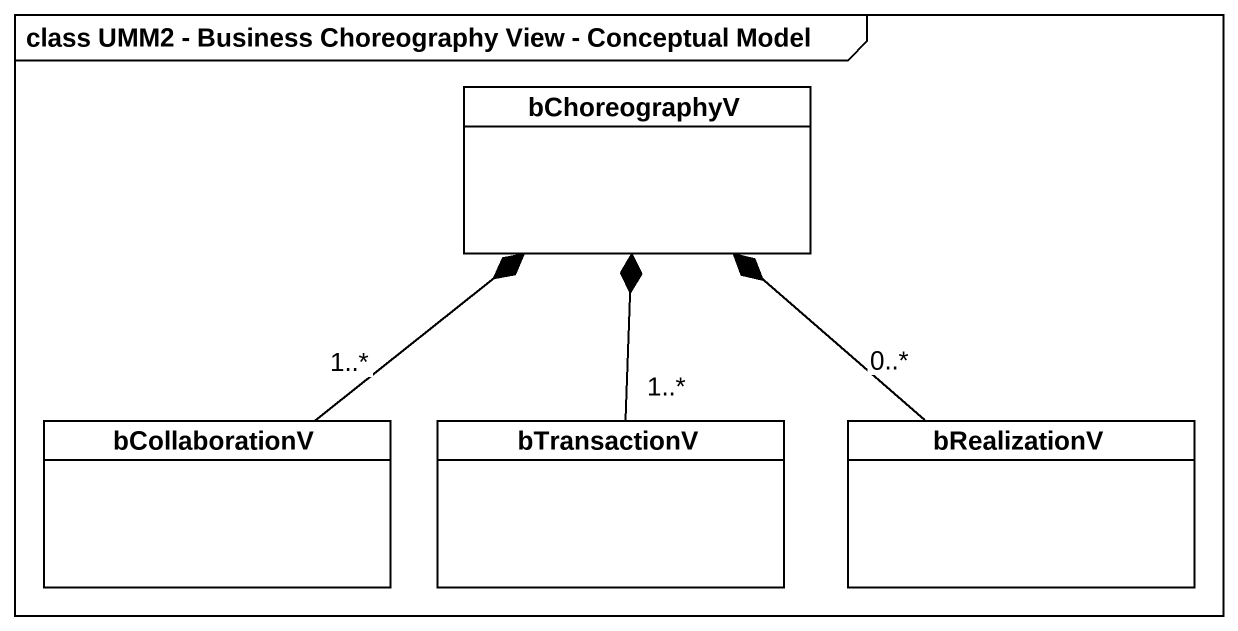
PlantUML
@startuml
mainframe class UMM2 - Business Choreography View - Conceptual Model
hide circle
hide empty members
class bChoreographyV
class bCollaborationV
class bTransactionV
class bRealizationV
bCollaborationV "1..*" -up-* bChoreographyV
bTransactionV "1..*" -up-* bChoreographyV
bRealizationV "0..*" -up-* bChoreographyV
@enduml
